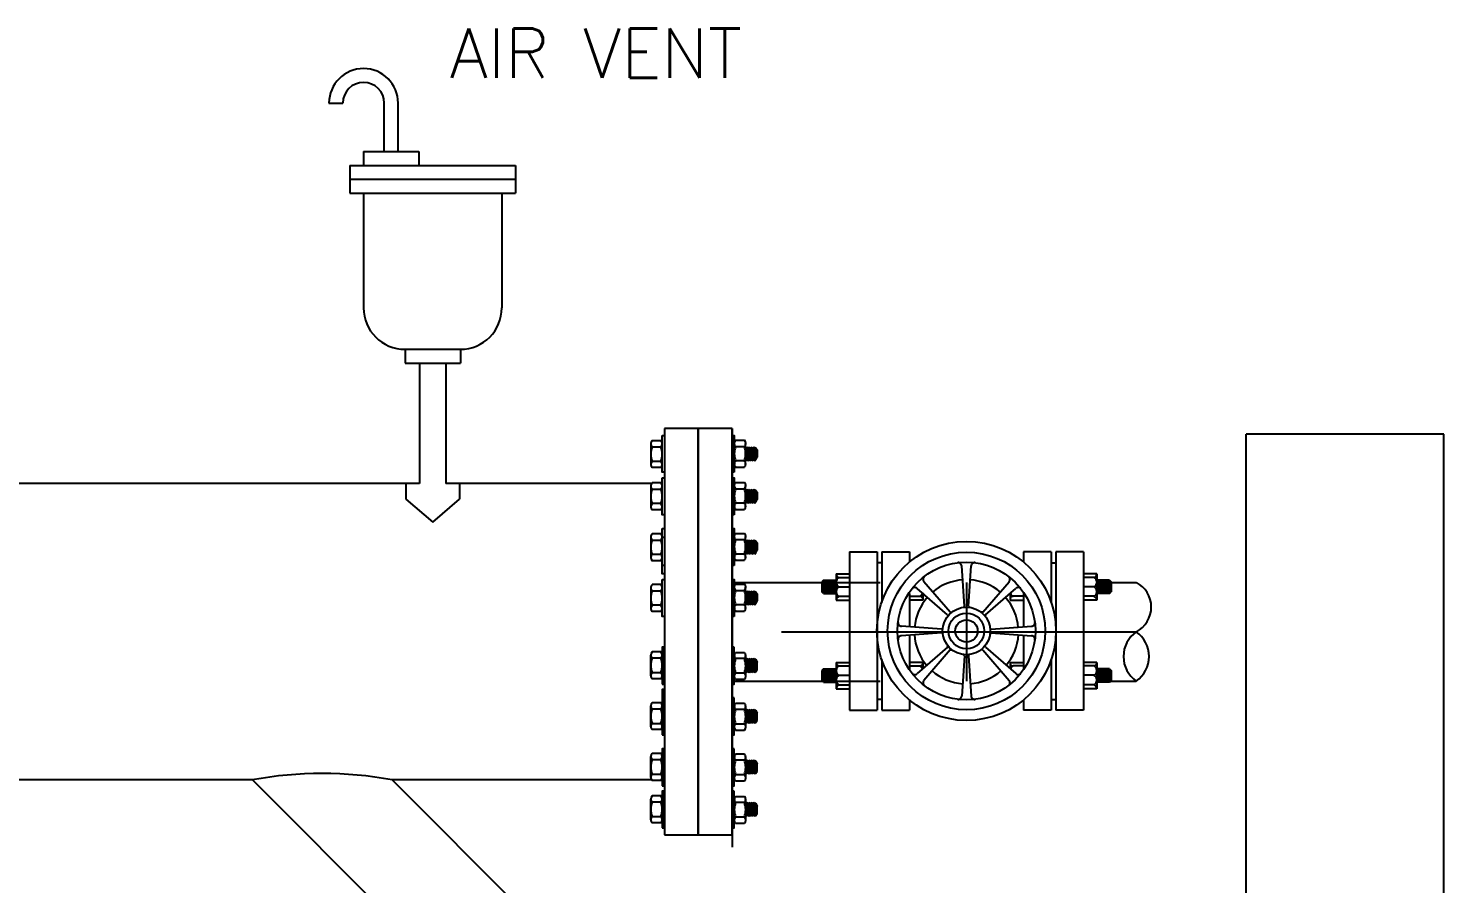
# Model space of a CAD drawing. Header units: inches. Extents: x 72601 to 92539, y -26779 to -15965.
# Drawn here: x 91106 to 92539, y -23198 to -22332 of the extents above; entities that cross this region are included whole.
import ezdxf

# ---------------------------------------------------------------- set-up
doc = ezdxf.new("R2010")
doc.units = ezdxf.units.IN
doc.header["$MEASUREMENT"] = 0
doc.layers.add('FENCE', color=1, linetype='Continuous')
doc.layers.add('M-X-BKGD', color=8, linetype='Continuous')
doc.styles.add('SIMS', font='simplex.shx')

msp = doc.modelspace()

# ---------------------------------------------------------------- linework, layer by layer
at = {"layer": 'M-X-BKGD'}
for p, q in [((91410.6, -22408.1), (91424.6, -22408.1)), ((91466.6, -22457.1), (91466.6, -22408.1)), ((91480.6, -22457.1), (91480.6, -22408.1)), ((91445.6, -22457.1), (91501.6, -22457.1)), ((91445.6, -22457.1), (91445.6, -22471.1)), ((91501.6, -22457.1), (91501.6, -22471.1)), ((91431.6, -22471.1), (91599.6, -22471.1)), ((91431.6, -22471.1), (91431.6, -22499.1)), ((91445.6, -22471.1), (91501.6, -22471.1)), ((91599.6, -22471.1), (91599.6, -22499.1)), ((91431.6, -22485.1), (91599.6, -22485.1)), ((91431.6, -22499.1), (91599.6, -22499.1)), ((91445.6, -22499.1), (91445.6, -22615.3)), ((91585.6, -22499.1), (91585.6, -22615.3)), ((91487.6, -22657.3), (91487.6, -22671.3)), ((91487.6, -22657.3), (91543.6, -22657.3)), ((91543.6, -22657.3), (91543.6, -22671.3)), ((91487.6, -22671.3), (91543.6, -22671.3)), ((91502.3, -22671.3), (91502.3, -22793.2)), ((91528.9, -22671.3), (91528.9, -22793.2)), ((91784.5, -22737.4), (91750.3, -22737.4)), ((91750.3, -22737.4), (91750.3, -23148.9)), ((91818.8, -22737.4), (91784.5, -22737.4)), ((91784.5, -22737.4), (91784.5, -23148.9)), ((91784.5, -23148.9), (91784.5, -22737.4)), ((91818.8, -23148.9), (91818.8, -22737.4)), ((91818.8, -22943.2), (91818.8, -22737.4)), ((91818.8, -22737.4), (91818.8, -22840.3)), ((91818.8, -22744.1), (91818.8, -23161.1)), ((92339.4, -25943.2), (92339.4, -22743.2)), ((92539.4, -22743.2), (92339.4, -22743.2)), ((92539.4, -26143.2), (92539.4, -22743.2)), ((91736.5, -22752.8), (91736.5, -22773.8)), ((91746.8, -22749.8), (91737.9, -22749.8)), ((91737.9, -22756.1), (91746.8, -22756.1)), ((91822.3, -22749.3), (91831.2, -22749.3)), ((91822.3, -22755.7), (91831.2, -22755.7)), ((91832.5, -22773.5), (91832.5, -22752.5)), ((91832.8, -22756.3), (91832.5, -22756.6)), ((91832.8, -22756.3), (91833.5, -22757.3)), ((91833.1, -22769.2), (91833.5, -22757.3)), ((91834.3, -22756.3), (91833.5, -22757.3)), ((91834.3, -22756.3), (91835.1, -22757.3)), ((91834.7, -22769.2), (91835.1, -22757.3)), ((91835.9, -22756.3), (91835.1, -22757.3)), ((91835.9, -22756.3), (91836.7, -22757.3)), ((91836.3, -22769.2), (91836.7, -22757.3)), ((91837.5, -22756.3), (91836.7, -22757.3)), ((91837.5, -22756.3), (91838.3, -22757.3)), ((91837.8, -22769.2), (91838.3, -22757.3)), ((91839.1, -22756.3), (91838.3, -22757.3)), ((91839.1, -22756.3), (91839.9, -22757.3)), ((91839.5, -22769.2), (91839.9, -22757.3)), ((91840.7, -22756.3), (91839.9, -22757.3)), ((91840.7, -22756.3), (91841.5, -22757.3)), ((91841.1, -22769.2), (91841.5, -22757.3)), ((91842.3, -22756.3), (91841.5, -22757.3)), ((91842.3, -22756.3), (91844.3, -22759)), ((91842.7, -22769.2), (91842.7, -22756.8)), ((91844.3, -22759), (91844.3, -22766.3)), ((91746.8, -22770.7), (91737.9, -22770.7)), ((91831.2, -22770.2), (91822.3, -22770.2)), ((91832.5, -22769.9), (91833.1, -22769.2)), ((91833.9, -22770.2), (91833.1, -22769.2)), ((91833.9, -22770.2), (91834.7, -22769.2)), ((91835.5, -22770.2), (91834.7, -22769.2)), ((91835.5, -22770.2), (91836.3, -22769.2)), ((91837, -22770.2), (91836.3, -22769.2)), ((91837, -22770.2), (91837.8, -22769.2)), ((91838.7, -22770.3), (91837.8, -22769.2)), ((91838.7, -22770.3), (91839.5, -22769.2)), ((91840.3, -22770.2), (91839.5, -22769.2)), ((91840.3, -22770.2), (91841.1, -22769.2)), ((91841.9, -22770.2), (91841.1, -22769.2)), ((91841.9, -22770.2), (91842.7, -22769.2)), ((91842.7, -22769.2), (91844.3, -22766.3)), ((91746.8, -22777), (91737.9, -22777)), ((91822.3, -22776.5), (91831.2, -22776.5)), ((91502.3, -22793.2), (84853.9, -22793.2)), ((91488.3, -22793.2), (91488.3, -22808.9)), ((91502.3, -22793.2), (91488.3, -22793.2)), ((91737.4, -22793.2), (91528.9, -22793.2)), ((91542.9, -22793.2), (91528.9, -22793.2)), ((91542.9, -22793.2), (91542.9, -22808.9)), ((91736.5, -22795.6), (91736.5, -22816.7)), ((91746.8, -22792.6), (91737.9, -22792.6)), ((91737.9, -22799), (91746.8, -22799)), ((91784.5, -22793.2), (91784.5, -23093.2)), ((91822.3, -22792.2), (91831.2, -22792.2)), ((91822.3, -22798.5), (91831.2, -22798.5)), ((91832.5, -22816.4), (91832.5, -22795.3)), ((91832.8, -22799.2), (91832.5, -22799.4)), ((91832.8, -22799.2), (91833.5, -22800.2)), ((91833.1, -22812), (91833.5, -22800.2)), ((91834.3, -22799.2), (91833.5, -22800.2)), ((91834.3, -22799.2), (91835.1, -22800.2)), ((91834.7, -22812), (91835.1, -22800.2)), ((91835.9, -22799.2), (91835.1, -22800.2)), ((91835.9, -22799.2), (91836.7, -22800.2)), ((91836.3, -22812), (91836.7, -22800.2)), ((91837.5, -22799.2), (91836.7, -22800.2)), ((91837.5, -22799.2), (91838.3, -22800.2)), ((91837.8, -22812), (91838.3, -22800.2)), ((91839.1, -22799.2), (91838.3, -22800.2)), ((91839.1, -22799.2), (91839.9, -22800.2)), ((91839.5, -22812), (91839.9, -22800.2)), ((91840.7, -22799.2), (91839.9, -22800.2)), ((91840.7, -22799.2), (91841.5, -22800.2)), ((91841.1, -22812), (91841.5, -22800.2)), ((91842.3, -22799.2), (91841.5, -22800.2)), ((91842.3, -22799.2), (91844.3, -22801.8)), ((91842.7, -22812), (91842.7, -22799.7)), ((91844.3, -22801.8), (91844.3, -22809.2)), ((91488.3, -22808.9), (91515.6, -22832.3)), ((91515.6, -22832.3), (91542.9, -22808.9)), ((91746.8, -22813.5), (91737.9, -22813.5)), ((91831.2, -22813.1), (91822.3, -22813.1)), ((91832.5, -22812.7), (91833.1, -22812)), ((91833.9, -22813.1), (91833.1, -22812)), ((91833.9, -22813.1), (91834.7, -22812)), ((91835.5, -22813.1), (91834.7, -22812)), ((91835.5, -22813.1), (91836.3, -22812)), ((91837, -22813.1), (91836.3, -22812)), ((91837, -22813.1), (91837.8, -22812)), ((91838.7, -22813.1), (91837.8, -22812)), ((91838.7, -22813.1), (91839.5, -22812)), ((91840.3, -22813.1), (91839.5, -22812)), ((91840.3, -22813.1), (91841.1, -22812)), ((91841.9, -22813.1), (91841.1, -22812)), ((91841.9, -22813.1), (91842.7, -22812)), ((91842.7, -22812), (91844.3, -22809.2)), ((91746.8, -22819.9), (91737.9, -22819.9)), ((91822.3, -22819.4), (91831.2, -22819.4)), ((91746.8, -22844.1), (91737.9, -22844.1)), ((91818.8, -22840.3), (91818.8, -22943.2)), ((91822.3, -22843.6), (91831.2, -22843.6)), ((91736.5, -22847.1), (91736.5, -22868.1)), ((91737.9, -22850.4), (91746.8, -22850.4)), ((91822.3, -22849.9), (91831.2, -22849.9)), ((91832.5, -22867.8), (91832.5, -22846.8)), ((91832.8, -22850.6), (91832.5, -22850.9)), ((91832.8, -22850.6), (91833.5, -22851.6)), ((91833.1, -22863.4), (91833.5, -22851.6)), ((91834.3, -22850.6), (91833.5, -22851.6)), ((91834.3, -22850.6), (91835.1, -22851.6)), ((91834.7, -22863.4), (91835.1, -22851.6)), ((91835.9, -22850.6), (91835.1, -22851.6)), ((91835.9, -22850.6), (91836.7, -22851.6)), ((91836.3, -22863.4), (91836.7, -22851.6)), ((91837.5, -22850.6), (91836.7, -22851.6)), ((91837.5, -22850.6), (91838.3, -22851.6)), ((91837.8, -22863.4), (91838.3, -22851.6)), ((91839.1, -22850.6), (91838.3, -22851.6)), ((91839.1, -22850.6), (91839.9, -22851.6)), ((91839.5, -22863.4), (91839.9, -22851.6)), ((91840.7, -22850.6), (91839.9, -22851.6)), ((91840.7, -22850.6), (91841.5, -22851.6)), ((91841.1, -22863.4), (91841.5, -22851.6)), ((91842.3, -22850.6), (91841.5, -22851.6)), ((91842.3, -22850.6), (91844.3, -22853.2)), ((91842.7, -22863.4), (91842.7, -22851.1)), ((91842.7, -22863.4), (91844.3, -22860.6)), ((91844.3, -22853.2), (91844.3, -22860.6)), ((91746.8, -22864.9), (91737.9, -22864.9)), ((91746.8, -22871.3), (91737.9, -22871.3)), ((91831.2, -22864.5), (91822.3, -22864.5)), ((91822.3, -22870.8), (91831.2, -22870.8)), ((91832.5, -22864.1), (91833.1, -22863.4)), ((91833.9, -22864.5), (91833.1, -22863.4)), ((91833.9, -22864.5), (91834.7, -22863.4)), ((91835.5, -22864.5), (91834.7, -22863.4)), ((91835.5, -22864.5), (91836.3, -22863.4)), ((91837, -22864.5), (91836.3, -22863.4)), ((91837, -22864.5), (91837.8, -22863.4)), ((91838.7, -22864.5), (91837.8, -22863.4)), ((91838.7, -22864.5), (91839.5, -22863.5)), ((91840.3, -22864.5), (91839.5, -22863.5)), ((91840.3, -22864.5), (91841.1, -22863.4)), ((91841.9, -22864.5), (91841.1, -22863.4)), ((91841.9, -22864.5), (91842.7, -22863.4)), ((91937.7, -22862.4), (91937.7, -23022.4)), ((91937.7, -22862.4), (91965.8, -22862.4)), ((91965.8, -22862.4), (91965.8, -23022.4)), ((91970.3, -22873.3), (91965.8, -22873.3)), ((91970.3, -22862.4), (91970.3, -22913.5)), ((91970.3, -22862.4), (91970.3, -22913.5)), ((91970.3, -22862.4), (91998.3, -22862.4)), ((91998.3, -22862.4), (91998.3, -22872.7)), ((92114, -22862.4), (92114, -22872.7)), ((92142, -22862.4), (92114, -22862.4)), ((92142, -22862.4), (92142, -22913.5)), ((92142, -22862.4), (92142, -22913.5)), ((92142, -22873.3), (92146.5, -22873.3)), ((92146.5, -22862.4), (92146.5, -23022.4)), ((92174.5, -22862.4), (92146.5, -22862.4)), ((92174.5, -22862.4), (92174.5, -23022.4)), ((91818.8, -22878.9), (91818.8, -23007.4)), ((91924.2, -22884.7), (91924.2, -22911.3)), ((91924.2, -22884.7), (91937.7, -22884.7)), ((91926.9, -22888.2), (91937.7, -22888.2)), ((92054.2, -22917.2), (92051.3, -22876.6)), ((92058.1, -22917.2), (92060.9, -22876.6)), ((92188.1, -22884.7), (92174.5, -22884.7)), ((92185.3, -22888.2), (92174.5, -22888.2)), ((92188.1, -22884.7), (92188.1, -22911.3)), ((91736.5, -22898.5), (91736.5, -22919.6)), ((91746.8, -22895.5), (91737.9, -22895.5)), ((91737.9, -22901.8), (91746.8, -22901.8)), ((91818.8, -22943.2), (91818.8, -22891.7)), ((91821, -22893.2), (91968.9, -22893.2)), ((91822.3, -22895), (91831.2, -22895)), ((91822.3, -22901.4), (91831.2, -22901.4)), ((91832.5, -22919.3), (91832.5, -22898.2)), ((91832.8, -22902), (91832.5, -22902.3)), ((91832.8, -22902), (91833.5, -22903.1)), ((91833.1, -22914.9), (91833.5, -22903.1)), ((91834.3, -22902), (91833.5, -22903.1)), ((91834.3, -22902), (91835.1, -22903.1)), ((91834.7, -22914.9), (91835.1, -22903.1)), ((91835.9, -22902), (91835.1, -22903.1)), ((91835.9, -22902), (91836.7, -22903.1)), ((91836.3, -22914.9), (91836.7, -22903.1)), ((91837.5, -22902), (91836.7, -22903.1)), ((91837.5, -22902), (91838.3, -22903.1)), ((91837.8, -22914.9), (91838.3, -22903.1)), ((91839.1, -22902), (91838.3, -22903.1)), ((91839.1, -22902), (91839.9, -22903.1)), ((91839.5, -22914.9), (91839.9, -22903.1)), ((91840.7, -22902), (91839.9, -22903.1)), ((91840.7, -22902), (91841.5, -22903.1)), ((91841.1, -22914.9), (91841.5, -22903.1)), ((91842.3, -22902), (91841.5, -22903.1)), ((91842.3, -22902), (91844.3, -22904.7)), ((91842.7, -22914.9), (91842.7, -22902.5)), ((91868.8, -22893.2), (91909.6, -22893.2)), ((91911.4, -22891), (91909.6, -22892.8)), ((91909.6, -22892.8), (91909.6, -22902.7)), ((91909.6, -22892.8), (91909.6, -22902.7)), ((91911.4, -22904.6), (91909.6, -22902.7)), ((91911.4, -22891), (91924.2, -22891)), ((91911.4, -22891), (91911.4, -22904.6)), ((91913.2, -22891), (91913.2, -22904.6)), ((91915, -22891), (91915, -22904.6)), ((91916.9, -22891), (91916.9, -22904.6)), ((91918.7, -22891), (91918.7, -22904.6)), ((91920.5, -22891), (91920.5, -22904.6)), ((91922.3, -22891), (91922.3, -22904.6)), ((91926.9, -22897.8), (91937.7, -22897.8)), ((92036.9, -22926), (92006.2, -22899.3)), ((92039.7, -22923.2), (92013, -22892.5)), ((92056.1, -22893.2), (92056.1, -22993.2)), ((92072.6, -22923.2), (92099.3, -22892.5)), ((92075.3, -22926), (92106.1, -22899.3)), ((92114, -22903.4), (92114, -22938.2)), ((92185.3, -22897.8), (92174.5, -22897.8)), ((92200.8, -22891), (92188.1, -22891)), ((92190, -22891), (92190, -22904.6)), ((92191.8, -22891), (92191.8, -22904.6)), ((92193.6, -22891), (92193.6, -22904.6)), ((92195.4, -22891), (92195.4, -22904.6)), ((92197.2, -22891), (92197.2, -22904.6)), ((92199, -22891), (92199, -22904.6)), ((92200.8, -22891), (92200.8, -22904.6)), ((92200.8, -22891), (92202.6, -22892.8)), ((92200.8, -22904.6), (92202.6, -22902.7)), ((92202.6, -22892.8), (92202.6, -22902.7)), ((92202.6, -22892.8), (92202.6, -22902.7)), ((92202.6, -22893.2), (92228.1, -22893.2)), ((91746.8, -22916.4), (91737.9, -22916.4)), ((91831.2, -22915.9), (91822.3, -22915.9)), ((91832.5, -22915.6), (91833.1, -22914.9)), ((91833.9, -22915.9), (91833.1, -22914.9)), ((91833.9, -22915.9), (91834.7, -22914.9)), ((91835.5, -22915.9), (91834.7, -22914.9)), ((91835.5, -22915.9), (91836.3, -22914.9)), ((91837, -22915.9), (91836.3, -22914.9)), ((91837, -22915.9), (91837.8, -22914.9)), ((91838.7, -22916), (91837.8, -22914.9)), ((91838.7, -22916), (91839.5, -22914.9)), ((91840.3, -22915.9), (91839.5, -22914.9)), ((91840.3, -22915.9), (91841.1, -22914.9)), ((91841.9, -22915.9), (91841.1, -22914.9)), ((91841.9, -22915.9), (91842.7, -22914.9)), ((91842.7, -22914.9), (91844.3, -22912)), ((91844.3, -22904.7), (91844.3, -22912)), ((91911.4, -22904.6), (91924.2, -22904.6)), ((91924.2, -22911.3), (91937.7, -22911.3)), ((91926.9, -22907.3), (91937.7, -22907.3)), ((91998.3, -22904.6), (91998.3, -22938.2)), ((91998.3, -22907.3), (92008.8, -22907.3)), ((92011.8, -22911.3), (91998.3, -22911.3)), ((92011.8, -22903.8), (92011.8, -22911.3)), ((92100.4, -22904.2), (92100.4, -22911.3)), ((92100.4, -22911.3), (92114, -22911.3)), ((92114, -22907.3), (92103.4, -22907.3)), ((92185.3, -22907.3), (92174.5, -22907.3)), ((92188.1, -22911.3), (92174.5, -22911.3)), ((92200.8, -22904.6), (92188.1, -22904.6)), ((91746.8, -22922.7), (91737.9, -22922.7)), ((91822.3, -22922.3), (91831.2, -22922.3)), ((91818.8, -23148.9), (91818.8, -22943.2)), ((91818.8, -22943.2), (91818.8, -23046)), ((91818.8, -22943.2), (91818.8, -22994.6)), ((91868.8, -22943.2), (92218.4, -22943.2)), ((91868.8, -22943.2), (91968.8, -22943.2)), ((91868.8, -22943.2), (91968.8, -22943.2)), ((92030.9, -22940.5), (91990.3, -22937.6)), ((92030.9, -22944.4), (91990.3, -22947.2)), ((92081.3, -22940.5), (92121.9, -22937.6)), ((92081.3, -22944.4), (92121.9, -22947.2)), ((92174.5, -22943.2), (92228.1, -22943.2)), ((91998.3, -22946.7), (91998.3, -22981.5)), ((92036.9, -22958.9), (92006.2, -22985.6)), ((92075.3, -22958.9), (92106.1, -22985.6)), ((92114, -22946.7), (92114, -22980.6)), ((91736.5, -22987.8), (91736.5, -22966.8)), ((91746.8, -22963.6), (91737.9, -22963.6)), ((91746.8, -22969.9), (91737.9, -22969.9)), ((91822.3, -22964.1), (91831.2, -22964.1)), ((91831.2, -22970.4), (91822.3, -22970.4)), ((91832.5, -22967.1), (91832.5, -22988.1)), ((91832.5, -22970.7), (91833.1, -22971.4)), ((91833.9, -22970.4), (91833.1, -22971.4)), ((91833.1, -22971.4), (91833.5, -22983.3)), ((91833.9, -22970.4), (91834.7, -22971.4)), ((91835.5, -22970.4), (91834.7, -22971.4)), ((91834.7, -22971.4), (91835.1, -22983.3)), ((91835.5, -22970.4), (91836.3, -22971.4)), ((91837, -22970.4), (91836.3, -22971.4)), ((91836.3, -22971.4), (91836.7, -22983.3)), ((91837, -22970.4), (91837.8, -22971.4)), ((91838.7, -22970.3), (91837.8, -22971.4)), ((91837.8, -22971.4), (91838.3, -22983.3)), ((91838.7, -22970.3), (91839.5, -22971.4)), ((91840.3, -22970.4), (91839.5, -22971.4)), ((91839.5, -22971.4), (91839.9, -22983.3)), ((91840.3, -22970.4), (91841.1, -22971.4)), ((91841.9, -22970.4), (91841.1, -22971.4)), ((91841.1, -22971.4), (91841.5, -22983.3)), ((91841.9, -22970.4), (91842.7, -22971.4)), ((91842.7, -22971.4), (91842.7, -22983.8)), ((91842.7, -22971.4), (91844.3, -22974.3)), ((91844.3, -22981.6), (91844.3, -22974.3)), ((91924.2, -22974.3), (91937.7, -22974.3)), ((91924.2, -22974.3), (91924.2, -23000.9)), ((91970.3, -22971.4), (91970.3, -23022.4)), ((91970.3, -22971.4), (91970.3, -23022.4)), ((92011.8, -22974.3), (91998.3, -22974.3)), ((92011.8, -22974.3), (92011.8, -22980.7)), ((92039.7, -22961.6), (92013, -22992.4)), ((92054.2, -22967.7), (92051.3, -23008.3)), ((92058.1, -22967.7), (92060.9, -23008.3)), ((92072.6, -22961.6), (92099.3, -22992.4)), ((92100.4, -22974.3), (92114, -22974.3)), ((92100.4, -22974.3), (92100.4, -22980.7)), ((92142, -22971.4), (92142, -23022.4)), ((92142, -22971.4), (92142, -23022.4)), ((92188.1, -22974.3), (92174.5, -22974.3)), ((92188.1, -22974.3), (92188.1, -23000.9)), ((91737.9, -22984.5), (91746.8, -22984.5)), ((91822.3, -22984.9), (91831.2, -22984.9)), ((91832.8, -22984.3), (91832.5, -22984)), ((91832.8, -22984.3), (91833.5, -22983.3)), ((91834.3, -22984.3), (91833.5, -22983.3)), ((91834.3, -22984.3), (91835.1, -22983.3)), ((91835.9, -22984.3), (91835.1, -22983.3)), ((91835.9, -22984.3), (91836.7, -22983.3)), ((91837.5, -22984.3), (91836.7, -22983.3)), ((91837.5, -22984.3), (91838.3, -22983.3)), ((91839.1, -22984.3), (91838.3, -22983.3)), ((91839.1, -22984.3), (91839.9, -22983.3)), ((91840.7, -22984.3), (91839.9, -22983.3)), ((91840.7, -22984.3), (91841.5, -22983.3)), ((91842.3, -22984.3), (91841.5, -22983.3)), ((91842.3, -22984.3), (91844.3, -22981.6)), ((91911.4, -22980.6), (91909.6, -22982.4)), ((91909.6, -22982.4), (91909.6, -22992.3)), ((91909.6, -22982.4), (91909.6, -22992.3)), ((91911.4, -22980.6), (91924.2, -22980.6)), ((91911.4, -22980.6), (91911.4, -22994.1)), ((91913.2, -22980.6), (91913.2, -22994.1)), ((91915, -22980.6), (91915, -22994.1)), ((91916.9, -22980.6), (91916.9, -22994.1)), ((91918.7, -22980.6), (91918.7, -22994.1)), ((91920.5, -22980.6), (91920.5, -22994.1)), ((91922.3, -22980.6), (91922.3, -22994.1)), ((91926.9, -22977.8), (91937.7, -22977.8)), ((91926.9, -22987.3), (91937.7, -22987.3)), ((91998.3, -22977.8), (92008.8, -22977.8)), ((92114, -22977.8), (92103.4, -22977.8)), ((92185.3, -22977.8), (92174.5, -22977.8)), ((92185.3, -22987.3), (92174.5, -22987.3)), ((92200.8, -22980.6), (92188.1, -22980.6)), ((92190, -22980.6), (92190, -22994.1)), ((92191.8, -22980.6), (92191.8, -22994.1)), ((92193.6, -22980.6), (92193.6, -22994.1)), ((92195.4, -22980.6), (92195.4, -22994.1)), ((92197.2, -22980.6), (92197.2, -22994.1)), ((92199, -22980.6), (92199, -22994.1)), ((92200.8, -22980.6), (92202.6, -22982.4)), ((92200.8, -22980.6), (92200.8, -22994.1)), ((92202.6, -22982.4), (92202.6, -22992.3)), ((92202.6, -22982.4), (92202.6, -22992.3)), ((91746.8, -22990.8), (91737.9, -22990.8)), ((91818.8, -23046), (91818.8, -22994.6)), ((91821, -22993.2), (91968.8, -22993.2)), ((91822.3, -22991.3), (91831.2, -22991.3)), ((91868.8, -22993.2), (91910.5, -22993.2)), ((91911.4, -22994.1), (91909.6, -22992.3)), ((91911.4, -22994.1), (91924.2, -22994.1)), ((91924.2, -23000.9), (91937.7, -23000.9)), ((91926.9, -22996.9), (91937.7, -22996.9)), ((92185.3, -22996.9), (92174.5, -22996.9)), ((92188.1, -23000.9), (92174.5, -23000.9)), ((92200.8, -22994.1), (92188.1, -22994.1)), ((92200.8, -22994.1), (92202.6, -22992.3)), ((92201.8, -22993.2), (92228.1, -22993.2)), ((91736.5, -23039.3), (91736.5, -23018.2)), ((91746.8, -23015), (91737.9, -23015)), ((91822.3, -23015.5), (91831.2, -23015.5)), ((91970.3, -23011.6), (91965.8, -23011.6)), ((91998.3, -23011.6), (91998.3, -23022.4)), ((92114, -23012.2), (92114, -23022.4)), ((92142, -23011.6), (92146.5, -23011.6)), ((91746.8, -23021.4), (91737.9, -23021.4)), ((91818.8, -23080.3), (91818.8, -23028.9)), ((91831.2, -23021.8), (91822.3, -23021.8)), ((91832.5, -23018.5), (91832.5, -23039.6)), ((91832.5, -23022.2), (91833.1, -23022.9)), ((91833.9, -23021.8), (91833.1, -23022.9)), ((91833.1, -23022.9), (91833.5, -23034.7)), ((91833.9, -23021.8), (91834.7, -23022.9)), ((91835.5, -23021.8), (91834.7, -23022.9)), ((91834.7, -23022.9), (91835.1, -23034.7)), ((91835.5, -23021.8), (91836.3, -23022.9)), ((91837, -23021.8), (91836.3, -23022.9)), ((91836.3, -23022.9), (91836.7, -23034.7)), ((91837, -23021.8), (91837.8, -23022.9)), ((91838.7, -23021.8), (91837.8, -23022.9)), ((91837.8, -23022.9), (91838.3, -23034.7)), ((91838.7, -23021.8), (91839.5, -23022.9)), ((91840.3, -23021.8), (91839.5, -23022.9)), ((91839.5, -23022.9), (91839.9, -23034.7)), ((91840.3, -23021.8), (91841.1, -23022.9)), ((91841.9, -23021.8), (91841.1, -23022.9)), ((91841.1, -23022.9), (91841.5, -23034.7)), ((91841.9, -23021.8), (91842.7, -23022.9)), ((91842.7, -23022.9), (91842.7, -23035.2)), ((91842.7, -23022.9), (91844.3, -23025.7)), ((91844.3, -23033.1), (91844.3, -23025.7)), ((91937.7, -23022.4), (91965.8, -23022.4)), ((91970.3, -23022.4), (91998.3, -23022.4)), ((92142, -23022.4), (92114, -23022.4)), ((92174.5, -23022.4), (92146.5, -23022.4)), ((91737.9, -23035.9), (91746.8, -23035.9)), ((91746.8, -23042.3), (91737.9, -23042.3)), ((91818.8, -23148.9), (91818.8, -23046)), ((91818.8, -23097.4), (91818.8, -23046)), ((91822.3, -23036.4), (91831.2, -23036.4)), ((91822.3, -23042.7), (91831.2, -23042.7)), ((91832.8, -23035.7), (91832.5, -23035.4)), ((91832.8, -23035.7), (91833.5, -23034.7)), ((91834.3, -23035.7), (91833.5, -23034.7)), ((91834.3, -23035.7), (91835.1, -23034.7)), ((91835.9, -23035.7), (91835.1, -23034.7)), ((91835.9, -23035.7), (91836.7, -23034.7)), ((91837.5, -23035.7), (91836.7, -23034.7)), ((91837.5, -23035.7), (91838.3, -23034.7)), ((91839.1, -23035.7), (91838.3, -23034.7)), ((91839.1, -23035.7), (91839.9, -23034.7)), ((91840.7, -23035.7), (91839.9, -23034.7)), ((91840.7, -23035.7), (91841.5, -23034.7)), ((91842.3, -23035.7), (91841.5, -23034.7)), ((91842.3, -23035.7), (91844.3, -23033.1)), ((91736.5, -23090.7), (91736.5, -23069.6)), ((91746.8, -23066.4), (91737.9, -23066.4)), ((91746.8, -23072.8), (91737.9, -23072.8)), ((91822.3, -23066.9), (91831.2, -23066.9)), ((91831.2, -23073.3), (91822.3, -23073.3)), ((91832.5, -23069.9), (91832.5, -23091)), ((91832.5, -23073.6), (91833.1, -23074.3)), ((91833.9, -23073.3), (91833.1, -23074.3)), ((91833.1, -23074.3), (91833.5, -23086.1)), ((91833.9, -23073.3), (91834.7, -23074.3)), ((91835.5, -23073.3), (91834.7, -23074.3)), ((91834.7, -23074.3), (91835.1, -23086.1)), ((91835.5, -23073.3), (91836.3, -23074.3)), ((91837, -23073.3), (91836.3, -23074.3)), ((91836.3, -23074.3), (91836.7, -23086.1)), ((91837, -23073.3), (91837.8, -23074.3)), ((91838.7, -23073.2), (91837.8, -23074.3)), ((91837.8, -23074.3), (91838.3, -23086.1)), ((91838.7, -23073.2), (91839.5, -23074.3)), ((91840.3, -23073.3), (91839.5, -23074.3)), ((91839.5, -23074.3), (91839.9, -23086.1)), ((91840.3, -23073.3), (91841.1, -23074.3)), ((91841.9, -23073.3), (91841.1, -23074.3)), ((91841.1, -23074.3), (91841.5, -23086.1)), ((91841.9, -23073.3), (91842.7, -23074.3)), ((91842.7, -23074.3), (91842.7, -23086.7)), ((91842.7, -23074.3), (91844.3, -23077.1)), ((91737.9, -23087.3), (91746.8, -23087.3)), ((91818.8, -23123.2), (91818.8, -23080.3)), ((91822.3, -23087.8), (91831.2, -23087.8)), ((91832.8, -23087.1), (91832.5, -23086.9)), ((91832.8, -23087.1), (91833.5, -23086.1)), ((91834.3, -23087.1), (91833.5, -23086.1)), ((91834.3, -23087.1), (91835.1, -23086.1)), ((91835.9, -23087.1), (91835.1, -23086.1)), ((91835.9, -23087.1), (91836.7, -23086.1)), ((91837.5, -23087.1), (91836.7, -23086.1)), ((91837.5, -23087.1), (91838.3, -23086.1)), ((91839.1, -23087.1), (91838.3, -23086.1)), ((91839.1, -23087.1), (91839.9, -23086.1)), ((91840.7, -23087.1), (91839.9, -23086.1)), ((91840.7, -23087.1), (91841.5, -23086.1)), ((91842.3, -23087.1), (91841.5, -23086.1)), ((91842.3, -23087.1), (91844.3, -23084.5)), ((91844.3, -23084.5), (91844.3, -23077.1)), ((91333, -23093.1), (90426.9, -23093.1)), ((91333, -23093.1), (91534.8, -23294.9)), ((91474.5, -23093.1), (91605.5, -23224.2)), ((91737.4, -23093.1), (91474.5, -23093.1)), ((91746.8, -23093.7), (91737.9, -23093.7)), ((91818.8, -23097.4), (91818.8, -23148.9)), ((91818.8, -23148.9), (91818.8, -23097.4)), ((91822.3, -23094.2), (91831.2, -23094.2)), ((91736.5, -23133.5), (91736.5, -23112.5)), ((91746.8, -23109.3), (91737.9, -23109.3)), ((91746.8, -23115.7), (91737.9, -23115.7)), ((91822.3, -23109.8), (91831.2, -23109.8)), ((91831.2, -23116.1), (91822.3, -23116.1)), ((91832.5, -23112.8), (91832.5, -23133.8)), ((91832.5, -23116.5), (91833.1, -23117.2)), ((91833.9, -23116.1), (91833.1, -23117.2)), ((91833.1, -23117.2), (91833.5, -23129)), ((91833.9, -23116.1), (91834.7, -23117.2)), ((91835.5, -23116.1), (91834.7, -23117.2)), ((91834.7, -23117.2), (91835.1, -23129)), ((91835.5, -23116.1), (91836.3, -23117.2)), ((91837, -23116.1), (91836.3, -23117.2)), ((91836.3, -23117.2), (91836.7, -23129)), ((91837, -23116.1), (91837.8, -23117.2)), ((91838.7, -23116.1), (91837.8, -23117.2)), ((91837.8, -23117.2), (91838.3, -23129)), ((91838.7, -23116.1), (91839.5, -23117.1)), ((91840.3, -23116.1), (91839.5, -23117.1)), ((91839.5, -23117.2), (91839.9, -23129)), ((91840.3, -23116.1), (91841.1, -23117.2)), ((91841.9, -23116.1), (91841.1, -23117.2)), ((91841.1, -23117.2), (91841.5, -23129)), ((91841.9, -23116.1), (91842.7, -23117.2)), ((91842.7, -23117.2), (91842.7, -23129.5)), ((91842.7, -23117.2), (91844.3, -23120)), ((91737.9, -23130.2), (91746.8, -23130.2)), ((91822.3, -23130.7), (91831.2, -23130.7)), ((91832.8, -23130), (91832.5, -23129.7)), ((91832.8, -23130), (91833.5, -23129)), ((91834.3, -23130), (91833.5, -23129)), ((91834.3, -23130), (91835.1, -23129)), ((91835.9, -23130), (91835.1, -23129)), ((91835.9, -23130), (91836.7, -23129)), ((91837.5, -23130), (91836.7, -23129)), ((91837.5, -23130), (91838.3, -23129)), ((91839.1, -23130), (91838.3, -23129)), ((91839.1, -23130), (91839.9, -23129)), ((91840.7, -23130), (91839.9, -23129)), ((91840.7, -23130), (91841.5, -23129)), ((91842.3, -23130), (91841.5, -23129)), ((91842.3, -23130), (91844.3, -23127.4)), ((91844.3, -23127.4), (91844.3, -23120)), ((91746.8, -23136.5), (91737.9, -23136.5)), ((91822.3, -23137), (91831.2, -23137)), ((91750.3, -23148.9), (91784.5, -23148.9)), ((91784.5, -23148.9), (91818.8, -23148.9))]:
    msp.add_line(p, q, dxfattribs=at)
for points in [[(91748.1, -22744.5), (91750.3, -22744.5), (91750.3, -22781.8), (91748.1, -22781.8)], [(91821, -22781.8), (91818.8, -22781.8), (91818.8, -22744.5), (91821, -22744.5)], [(91748.1, -22787.3), (91750.3, -22787.3), (91750.3, -22824.7), (91748.1, -22824.7)], [(91821, -22824.7), (91818.8, -22824.7), (91818.8, -22787.3), (91821, -22787.3)], [(91748.1, -22838.8), (91750.3, -22838.8), (91750.3, -22876.1), (91748.1, -22876.1)], [(91821, -22876.1), (91818.8, -22876.1), (91818.8, -22838.8), (91821, -22838.8)], [(91748.1, -22847.3), (91750.3, -22847.3), (91750.3, -22884.7), (91748.1, -22884.7)], [(91748.1, -22890.2), (91750.3, -22890.2), (91750.3, -22927.6), (91748.1, -22927.6)], [(91821, -22927.6), (91818.8, -22927.6), (91818.8, -22890.2), (91821, -22890.2)], [(91748.1, -22996.1), (91750.3, -22996.1), (91750.3, -22958.8), (91748.1, -22958.8)], [(91821, -22958.8), (91818.8, -22958.8), (91818.8, -22996.1), (91821, -22996.1)], [(91748.1, -23039), (91750.3, -23039), (91750.3, -23001.6), (91748.1, -23001.6)], [(91748.1, -23047.6), (91750.3, -23047.6), (91750.3, -23010.2), (91748.1, -23010.2)], [(91821, -23010.2), (91818.8, -23010.2), (91818.8, -23047.6), (91821, -23047.6)], [(91748.1, -23099), (91750.3, -23099), (91750.3, -23061.6), (91748.1, -23061.6)], [(91821, -23061.6), (91818.8, -23061.6), (91818.8, -23099), (91821, -23099)], [(91748.1, -23141.8), (91750.3, -23141.8), (91750.3, -23104.5), (91748.1, -23104.5)], [(91821, -23104.5), (91818.8, -23104.5), (91818.8, -23141.8), (91821, -23141.8)]]:
    msp.add_lwpolyline(points, close=True, dxfattribs=at)
for points in [[(92054.2, -22917.2), (92053.5, -22918.1), (92052.9, -22918.5)], [(92058.1, -22917.2), (92058.7, -22918.1), (92059.3, -22918.5)], [(92036.9, -22926), (92037.1, -22927.1), (92036.9, -22927.8)], [(92039.7, -22923.2), (92040.8, -22923.4), (92041.5, -22923.3)], [(92072.6, -22923.2), (92071.5, -22923.4), (92070.8, -22923.3)], [(92075.3, -22926), (92075.2, -22927.1), (92075.3, -22927.8)], [(92030.9, -22940.5), (92031.8, -22939.8), (92032.2, -22939.2)], [(92030.9, -22944.4), (92031.8, -22945), (92032.2, -22945.7)], [(92081.3, -22940.5), (92080.5, -22939.8), (92080.1, -22939.2)], [(92081.3, -22944.4), (92080.5, -22945), (92080.1, -22945.7)], [(92036.9, -22958.9), (92037.1, -22957.8), (92036.9, -22957.1)], [(92075.3, -22958.9), (92075.2, -22957.8), (92075.3, -22957.1)], [(92039.7, -22961.6), (92040.8, -22961.5), (92041.5, -22961.6)], [(92054.2, -22967.7), (92053.5, -22966.8), (92052.9, -22966.4)], [(92058.1, -22967.7), (92058.7, -22966.8), (92059.3, -22966.4)], [(92072.6, -22961.6), (92071.5, -22961.5), (92070.8, -22961.6)]]:
    msp.add_lwpolyline(points, dxfattribs=at)
for radius in [90.6, 79.8, 69.8, 24.1, 18.1, 11.3]:
    msp.add_circle((92056.1, -22942.4), radius, dxfattribs=at)
for centre, radius, start, end in [((91445.6, -22408.1), 35, 0, 180), ((91445.6, -22408.1), 21, 0, 180), ((91487.6, -22615.3), 42, 180, 270), ((91543.6, -22615.3), 42, 270, 0), ((91741, -22752.9), 4.48, 134.9141, 225.0859), ((91757.1, -22763.4), 20.6, 159.2913, 200.7087), ((91743.6, -22752.9), 4.48, 314.9141, 45.0859), ((91727.5, -22763.4), 20.6, 339.2913, 20.7087), ((91825.5, -22752.5), 4.49, 135.0088, 224.9912), ((91841.6, -22762.9), 20.6, 159.2913, 200.7087), ((91828.1, -22752.5), 4.49, 315.0088, 44.9912), ((91812, -22762.9), 20.6, 339.2913, 20.7087), ((91741, -22773.8), 4.49, 135.0088, 224.9912), ((91743.6, -22773.8), 4.49, 315.0088, 44.9912), ((91825.5, -22773.4), 4.48, 134.9141, 225.0859), ((91828.1, -22773.4), 4.48, 314.9141, 45.0859), ((91741, -22795.8), 4.48, 134.9141, 225.0859), ((91757.1, -22806.2), 20.6, 159.2913, 200.7087), ((91743.6, -22795.8), 4.48, 314.9141, 45.0859), ((91727.5, -22806.2), 20.6, 339.2913, 20.7087), ((91825.5, -22795.3), 4.49, 135.0088, 224.9912), ((91841.6, -22805.8), 20.6, 159.2913, 200.7087), ((91828.1, -22795.3), 4.49, 315.0088, 44.9912), ((91812, -22805.8), 20.6, 339.2913, 20.7087), ((91741, -22816.7), 4.49, 135.0088, 224.9912), ((91743.6, -22816.7), 4.49, 315.0088, 44.9912), ((91825.5, -22816.2), 4.48, 134.9141, 225.0859), ((91828.1, -22816.2), 4.48, 314.9141, 45.0859), ((91741, -22847.2), 4.48, 134.9141, 225.0859), ((91743.6, -22847.2), 4.48, 314.9141, 45.0859), ((91825.5, -22846.8), 4.49, 135.0088, 224.9912), ((91828.1, -22846.8), 4.49, 315.0088, 44.9912), ((91757.1, -22857.7), 20.6, 159.2913, 200.7087), ((91727.5, -22857.7), 20.6, 339.2913, 20.7087), ((91841.6, -22857.2), 20.6, 159.2913, 200.7087), ((91812, -22857.2), 20.6, 339.2913, 20.7087), ((91741, -22868.1), 4.49, 135.0088, 224.9912), ((91743.6, -22868.1), 4.49, 315.0088, 44.9912), ((91825.5, -22867.7), 4.48, 134.9141, 225.0859), ((91828.1, -22867.7), 4.48, 314.9141, 45.0859), ((92047.6, -22876.9), 3.7, 4.0319, 94.8166), ((92064.6, -22876.9), 3.7, 85.1834, 175.9681), ((91927.2, -22885.2), 3.02, 178.4884, 264.7881), ((91929.7, -22893), 5.53, 120.1598, 177.8366), ((92015.8, -22890.1), 3.7, 130.1834, 220.9681), ((92096.5, -22890.1), 3.7, 319.0319, 49.8166), ((92185.1, -22885.2), 3.02, 275.2119, 1.5116), ((92182.6, -22893), 5.53, 2.1634, 59.8402), ((91741, -22898.7), 4.48, 134.9141, 225.0859), ((91757.1, -22909.1), 20.6, 159.2913, 200.7087), ((91743.6, -22898.7), 4.48, 314.9141, 45.0859), ((91727.5, -22909.1), 20.6, 339.2913, 20.7087), ((91825.5, -22898.2), 4.49, 135.0088, 224.9912), ((91841.6, -22908.6), 20.6, 159.2913, 200.7087), ((91828.1, -22898.2), 4.49, 315.0088, 44.9912), ((91812, -22908.6), 20.6, 339.2913, 20.7087), ((91929.7, -22893), 5.53, 182.1634, 239.8402), ((91929.7, -22902.6), 5.52, 120.121, 177.3094), ((91929.7, -22902.6), 5.52, 182.6906, 239.879), ((92003.8, -22902.1), 3.7, 49.0319, 139.8166), ((92056.1, -22943.2), 52.7, 93.8051, 130.6329), ((92056.1, -22943.2), 52.7, 49.3671, 86.1949), ((92108.5, -22902.1), 3.7, 40.1834, 130.9681), ((92182.6, -22893), 5.53, 300.1598, 357.8366), ((92182.6, -22902.6), 5.52, 2.6906, 59.879), ((92182.6, -22902.6), 5.52, 300.121, 357.3094), ((92215.1, -22918.2), 28.2, 297.5463, 62.4537), ((91741, -22919.6), 4.49, 135.0088, 224.9912), ((91743.6, -22919.6), 4.49, 315.0088, 44.9912), ((91825.5, -22919.1), 4.48, 134.9141, 225.0859), ((91828.1, -22919.1), 4.48, 314.9141, 45.0859), ((91928.8, -22911.6), 4.63, 113.9067, 176.5963), ((92056.1, -22943.2), 52.7, 138.2749, 175.3682), ((92006.6, -22902.6), 5.29, 295.3518, 347.7209), ((92008.8, -22910.5), 3.14, 15.2133, 89.7862), ((92056.1, -22943.2), 52.7, 4.6318, 41.7251), ((92103.4, -22910.5), 3.14, 90.2138, 164.7867), ((92105.7, -22902.6), 5.29, 196.1296, 244.6482), ((92183.5, -22911.6), 4.63, 3.4037, 66.0933), ((91990.6, -22934), 3.7, 175.1834, 265.9681), ((92056.1, -22943.2), 52.7, 183.0872, 220.5559), ((92056.1, -22943.2), 52.7, 319.4441, 356.9128), ((92121.7, -22934), 3.7, 274.0319, 4.8166), ((92245.8, -22968.2), 30.7, 125.3739, 234.6261), ((92210.3, -22968.2), 30.7, 305.3739, 54.6261), ((91990.6, -22950.9), 3.7, 94.0319, 184.8166), ((92121.7, -22950.9), 3.7, 355.1834, 85.9681), ((91741, -22966.8), 4.49, 135.0088, 224.9912), ((91757.1, -22977.2), 20.6, 159.2913, 200.7087), ((91743.6, -22966.8), 4.49, 315.0088, 44.9912), ((91727.5, -22977.2), 20.6, 339.2913, 20.7087), ((91825.5, -22967.2), 4.48, 134.9141, 225.0859), ((91841.6, -22977.7), 20.6, 159.2913, 200.7087), ((91828.1, -22967.2), 4.48, 314.9141, 45.0859), ((91812, -22977.7), 20.6, 339.2913, 20.7087), ((91927.2, -22974.8), 3.02, 178.4884, 264.7881), ((92185.1, -22974.8), 3.02, 275.2119, 1.5116), ((91741, -22987.7), 4.48, 134.9141, 225.0859), ((91743.6, -22987.7), 4.48, 314.9141, 45.0859), ((91825.5, -22988.1), 4.49, 135.0088, 224.9912), ((91828.1, -22988.1), 4.49, 315.0088, 44.9912), ((91929.7, -22982.6), 5.53, 120.1598, 177.8366), ((91929.7, -22982.6), 5.53, 182.1634, 239.8402), ((91929.7, -22992.1), 5.52, 120.121, 177.3094), ((92003.8, -22982.8), 3.7, 220.1834, 310.9681), ((92009.2, -22975.2), 2.66, 261.4353, 350.0347), ((92006.6, -22982.6), 5.29, 14.4118, 64.6493), ((92056.1, -22943.2), 52.7, 228.3519, 266.086), ((92056.1, -22943.2), 52.7, 273.914, 311.6481), ((92103, -22975.2), 2.66, 189.9653, 278.5647), ((92105.7, -22982.6), 5.29, 115.3507, 161.8051), ((92108.5, -22982.8), 3.7, 229.0319, 319.8166), ((92182.6, -22982.6), 5.53, 2.1634, 59.8402), ((92182.6, -22982.6), 5.53, 300.1598, 357.8366), ((92182.6, -22992.1), 5.52, 2.6906, 59.879), ((91929.7, -22992.1), 5.52, 182.6906, 239.879), ((91928.8, -23001.1), 4.63, 113.9067, 176.5963), ((92015.8, -22994.8), 3.7, 139.0319, 229.8166), ((92096.5, -22994.8), 3.7, 310.1834, 40.9681), ((92182.6, -22992.1), 5.52, 300.121, 357.3094), ((92183.5, -23001.1), 4.63, 3.4037, 66.0933), ((91741, -23018.2), 4.49, 135.0088, 224.9912), ((91743.6, -23018.2), 4.49, 315.0088, 44.9912), ((91825.5, -23018.7), 4.48, 134.9141, 225.0859), ((91828.1, -23018.7), 4.48, 314.9141, 45.0859), ((92047.6, -23008), 3.7, 265.1834, 355.9681), ((92064.6, -23008), 3.7, 184.0319, 274.8166), ((91757.1, -23028.6), 20.6, 159.2913, 200.7087), ((91727.5, -23028.6), 20.6, 339.2913, 20.7087), ((91841.6, -23029.1), 20.6, 159.2913, 200.7087), ((91812, -23029.1), 20.6, 339.2913, 20.7087), ((91741, -23039.1), 4.48, 134.9141, 225.0859), ((91743.6, -23039.1), 4.48, 314.9141, 45.0859), ((91825.5, -23039.6), 4.49, 135.0088, 224.9912), ((91828.1, -23039.6), 4.49, 315.0088, 44.9912), ((91741, -23069.6), 4.49, 135.0088, 224.9912), ((91757.1, -23080.1), 20.6, 159.2913, 200.7087), ((91743.6, -23069.6), 4.49, 315.0088, 44.9912), ((91727.5, -23080.1), 20.6, 339.2913, 20.7087), ((91825.5, -23070.1), 4.48, 134.9141, 225.0859), ((91841.6, -23080.5), 20.6, 159.2913, 200.7087), ((91828.1, -23070.1), 4.48, 314.9141, 45.0859), ((91812, -23080.5), 20.6, 339.2913, 20.7087), ((91403.7, -23468.5), 381.9, 79.3257, 100.6743), ((91741, -23090.5), 4.48, 134.9141, 225.0859), ((91743.6, -23090.5), 4.48, 314.9141, 45.0859), ((91825.5, -23091), 4.49, 135.0088, 224.9912), ((91828.1, -23091), 4.49, 315.0088, 44.9912), ((91741, -23112.5), 4.49, 135.0088, 224.9912), ((91757.1, -23122.9), 20.6, 159.2913, 200.7087), ((91743.6, -23112.5), 4.49, 315.0088, 44.9912), ((91727.5, -23122.9), 20.6, 339.2913, 20.7087), ((91825.5, -23112.9), 4.48, 134.9141, 225.0859), ((91841.6, -23123.4), 20.6, 159.2913, 200.7087), ((91828.1, -23112.9), 4.48, 314.9141, 45.0859), ((91812, -23123.4), 20.6, 339.2913, 20.7087), ((91741, -23133.4), 4.48, 134.9141, 225.0859), ((91743.6, -23133.4), 4.48, 314.9141, 45.0859), ((91825.5, -23133.8), 4.49, 135.0088, 224.9912), ((91828.1, -23133.8), 4.49, 315.0088, 44.9912)]:
    msp.add_arc(centre, radius, start, end, dxfattribs=at)

# ---------------------------------------------------------------- texts
at = {"layer": 'FENCE', "color": 3, "insert": (91533, -22332.4, -422.2), "char_height": 50, "width": 397.551, "attachment_point": 1, "style": 'SIMS'}
msp.add_mtext('\\A1;AIR VENT', dxfattribs=at)

doc.saveas('drawing.dxf')
